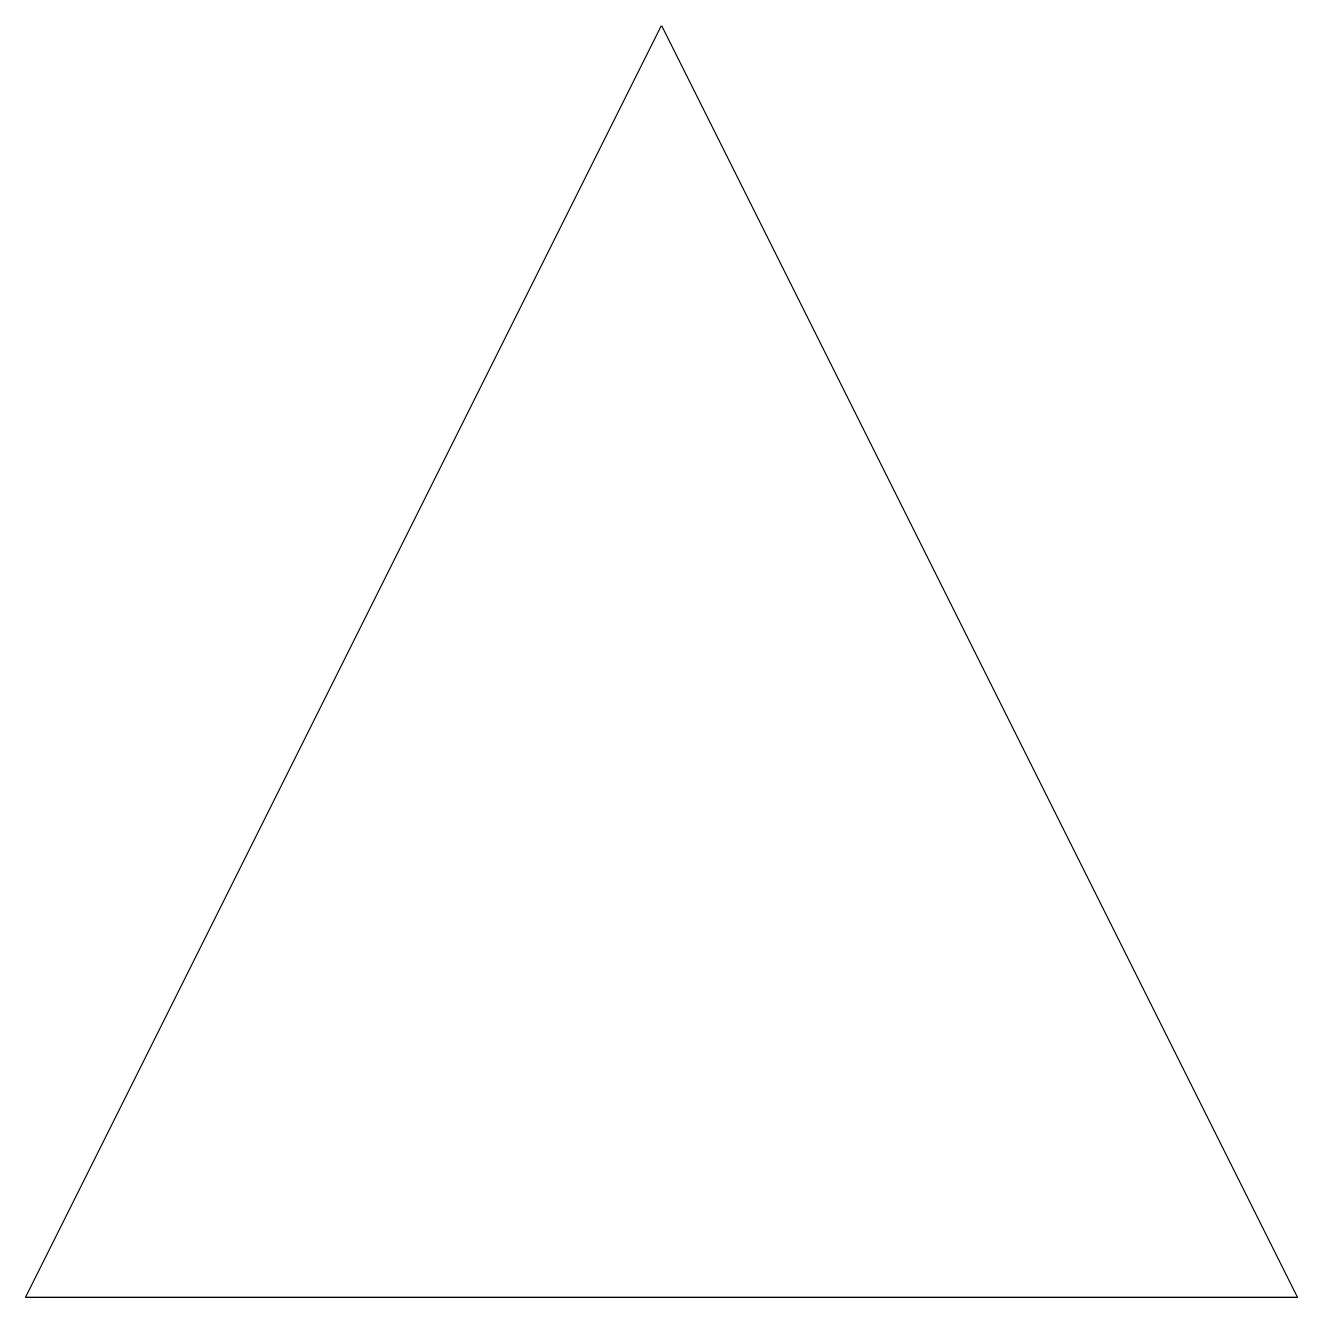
# Model space of a CAD drawing. Header units: millimetres. Extents: x 2.5 to 7.5, y 2.5 to 7.5.
import ezdxf

# ---------------------------------------------------------------- set-up
doc = ezdxf.new("R2010")
doc.units = ezdxf.units.MM
doc.header["$MEASUREMENT"] = 0

msp = doc.modelspace()

# ---------------------------------------------------------------- linework, layer by layer
for p, q in [((2.5, 2.5), (5, 7.5)), ((5, 7.5), (7.5, 2.5)), ((7.5, 2.5), (2.5, 2.5))]:
    msp.add_line(p, q)

doc.saveas('drawing.dxf')
